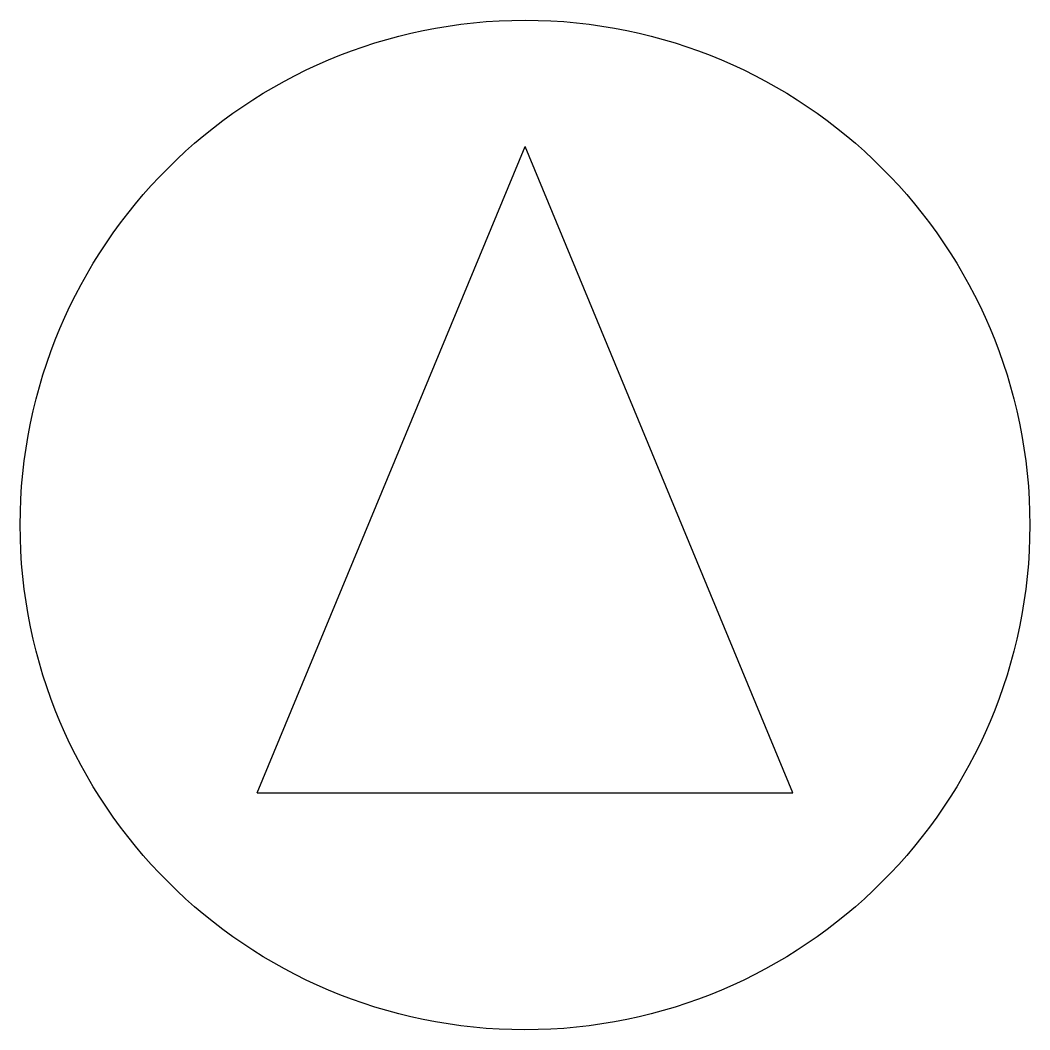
# Model space of a CAD drawing. Header units: inches. Extents: x -20 to 20, y -20 to 20.
import ezdxf

# ---------------------------------------------------------------- set-up
doc = ezdxf.new("R2010")
doc.units = ezdxf.units.IN
doc.header["$MEASUREMENT"] = 0

msp = doc.modelspace()

# ---------------------------------------------------------------- linework, layer by layer
for p, q in [((-10.607, -10.607), (0, 15)), ((10.607, -10.607), (0, 15)), ((-10.607, -10.607), (10.607, -10.607))]:
    msp.add_line(p, q)
msp.add_circle((0, 0), 20)

doc.saveas('drawing.dxf')
